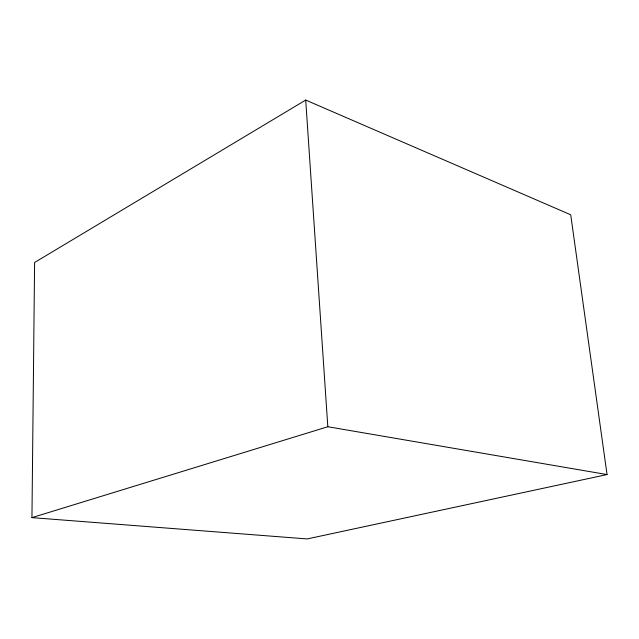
<?xml version="1.0" encoding="UTF-8"?>
<svg xmlns="http://www.w3.org/2000/svg" width="639" height="639" viewBox="0 0 639 639"><rect width="100%" height="100%" fill="white"/><g stroke="black" fill="none" stroke-linecap="round" stroke-linejoin="round"><path stroke-width="0.96" d="M31.95 517.63L34.602 262.485L305.706 100.067L570.715 214.784L607.05 474.569L307.175 538.933L31.95 517.63L327.823 426.74L607.05 474.569M305.706 100.067L327.823 426.74"/></g></svg>
